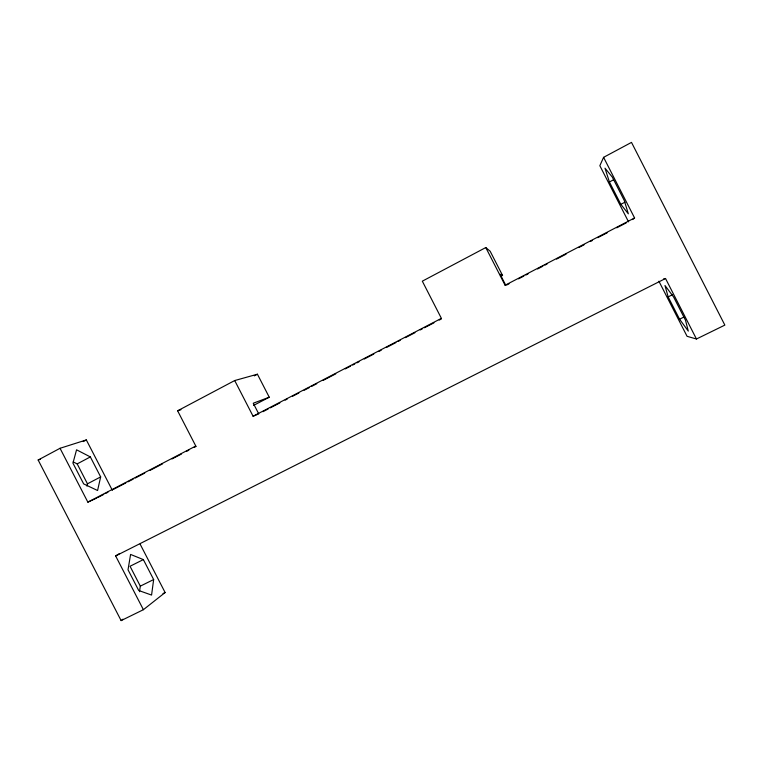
<?xml version="1.0" encoding="UTF-8"?>
<svg xmlns="http://www.w3.org/2000/svg" width="763" height="763" viewBox="0 0 763 763"><rect width="100%" height="100%" fill="white"/><g stroke="black" fill="none" stroke-linecap="round" stroke-linejoin="round"><path stroke-width="1.14" d="M153.649 579.546L151.57 595.073L138.713 590.495L128.022 569.78L130.587 554.434L143.358 559.594L153.649 579.546L140.316 586.146L139.486 591.716M100.659 476.904L97.578 490.514L83.672 483.914L72.952 463.17L76.558 449.808L90.349 456.923L100.659 476.904L87.468 483.818L86.915 486.098M658.898 281.213L687.072 336.311L696.457 339.001L724.85 325.105L631.497 142.395L603.59 157.34L599.842 165.705L628.559 221.871M632.622 219.572L634.578 217.951L603.59 157.34M112.419 490.447L86.333 439.927L60.039 448.291L38.15 460.013L121.126 620.605L143.396 609.694L165.123 592.536L140.125 544.124M121.126 620.605L122.948 619.184M143.396 609.694L115.633 555.941L119.657 553.48M83.215 441.586L86.333 439.927M73.181 461.911L77.187 463.894L90.349 456.923M609.408 181.985L604.992 168.184L612.317 177.111L624.239 200.431L628.34 213.84L620.834 204.341L609.408 181.985L613.538 179.791M60.039 448.291L87.85 502.14L195.786 446.031L177.617 410.79L234.708 380.546L257.417 374.213L269.253 397.218L253.583 405.401M500.442 276.511L502.54 275.414L490.151 251.227L485.783 247.555L422.32 281.175L441.396 318.362L253.087 416.245L234.708 380.546M254.289 375.863L257.417 374.213M620.834 204.341L624.973 202.176M485.783 247.555L505.096 285.248L634.578 217.951M97.464 497.686L103.768 494.405M105.866 493.318L107.965 492.23M113.22 489.503L125.819 482.95M127.917 481.854L133.172 479.126M135.27 478.039L144.722 473.127M149.968 470.399L162.576 463.847M172.018 458.935L181.47 454.023M186.725 451.295L188.823 450.208M194.079 447.48L196.177 446.384M262.958 411.677L268.233 408.939M270.35 407.843L279.849 402.902M285.124 400.165L287.231 399.068M292.515 396.321L298.848 393.031M304.122 390.284L309.396 387.547M311.514 386.45L316.788 383.703M323.121 380.413L335.787 373.832M345.286 368.891L350.56 366.154M352.678 365.057L354.785 363.961M356.893 362.864L359.011 361.767M364.285 359.02L373.784 354.089M379.058 351.342L381.176 350.246M386.45 347.508L395.949 342.568M398.057 341.471L400.174 340.374M405.449 337.627L414.948 332.697M420.222 329.95L422.34 328.853M424.447 327.756L433.947 322.825M439.221 320.079L441.329 318.982M506.918 284.895L509.026 283.798M518.535 278.857L523.819 276.12M525.926 275.014L528.044 273.917M537.553 268.977L542.827 266.239M544.944 265.133L547.052 264.036M556.561 259.096L566.07 254.155M578.745 247.574L584.029 244.828M590.362 241.528L592.479 240.431M597.763 237.684L607.262 232.744M616.771 227.803L626.28 222.863M115.633 555.941L665.536 278.505L696.457 339.001M143.358 559.594L130.044 566.26L140.316 586.146M668.15 296.883L664.983 285.524L673.595 296.969L685.498 320.25L688.293 331.104L679.556 319.201L668.15 296.883L672.327 294.795M679.556 319.201L683.743 317.131M163.005 593.576L165.123 592.536M87.85 502.14L96.415 498.229M253.087 416.245L258.733 413.87L253.259 403.226L269.253 397.218M38.15 460.013L40.344 459.297M177.617 410.79L180.945 409.731M663.791 278.733L665.536 278.505M505.096 285.248L505.859 285.448L500.099 274.213L502.54 275.414M77.187 463.894L87.468 483.818"/></g></svg>
